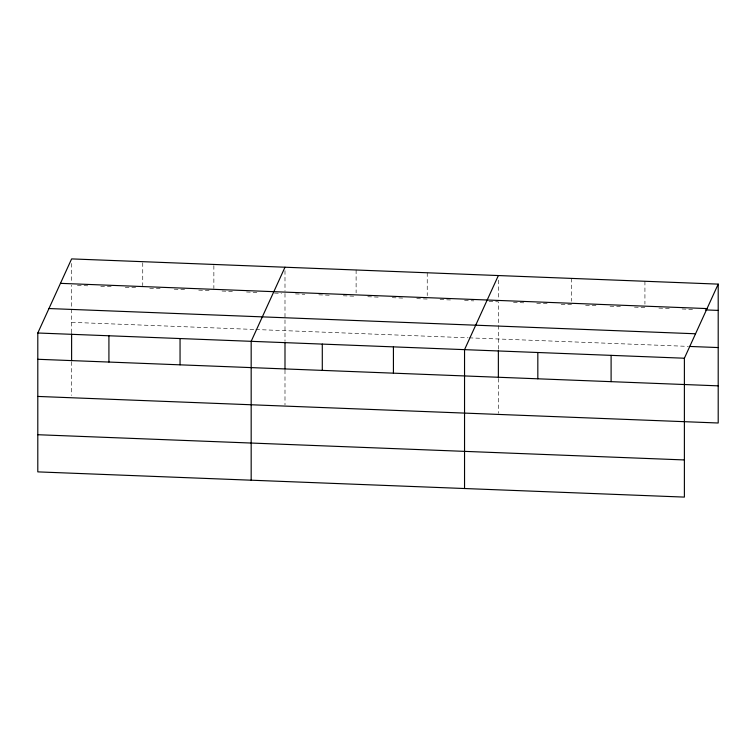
<?xml version="1.0" encoding="UTF-8"?>
<svg xmlns="http://www.w3.org/2000/svg" width="756" height="756" viewBox="0 0 756 756"><rect width="100%" height="100%" fill="white"/><g stroke="black" fill="none" stroke-linecap="round" stroke-linejoin="round"><path stroke-width="0.57" stroke-dasharray="3.78 2.83" d="M71.612 332.772L71.612 285.182M77.443 285.409L87.942 285.815M100.765 286.316L112.427 286.77M125.25 287.271L136.912 287.724M149.735 288.225L160.234 288.631M174.22 289.179L184.719 289.586M198.705 290.134L209.204 290.54M222.028 291.041L233.689 291.504M246.513 291.996L257.002 292.411M274.494 293.092L281.487 293.366M295.483 293.914L304.81 294.273M318.805 294.821L329.295 295.227M343.29 295.776L354.951 296.229M367.775 296.73L378.265 297.136M392.26 297.684L402.75 298.091M416.745 298.639L427.235 299.055M440.068 299.546L451.719 300.009M464.553 300.51L473.88 300.869M489.037 301.464L498.365 301.824L498.365 349.423M513.485 302.419L523.955 302.825M536.751 303.326L548.374 303.78M561.169 304.271L571.64 304.687M585.598 305.226L597.231 305.679M610.026 306.18L620.496 306.586M634.454 307.134L644.925 307.541M658.882 308.089L669.343 308.495M682.139 308.996L693.772 309.45M71.612 322.339L254.677 329.474M255.84 329.521L468.049 337.8M469.211 337.847L687.96 346.38M644.925 281.27L644.925 304.11M571.64 278.406L571.64 301.257M498.365 280.117L498.365 298.393M498.365 378.425L498.365 413.267M427.235 272.774L427.235 295.624M356.114 269.996L356.114 292.846M284.993 270.648L284.993 291.221M284.993 293.498L284.993 341.098M284.993 370.109L284.993 404.942M213.863 265.592L213.863 288.442M142.742 262.814L142.742 285.664M71.612 263.466L71.612 282.895M71.612 361.784L71.612 395.454"/><path stroke-width="1.13" d="M37.8 396.437L718.2 423.001L718.2 284.124L71.612 258.902L37.8 332.999L37.8 471.876L684.388 497.098L684.388 358.221L718.2 284.124M284.993 267.227L251.172 341.325L251.172 480.202M498.365 275.543L464.543 349.65L464.543 488.527M60.461 283.349L707.04 308.58M705.405 309.903L718.2 310.404M48.96 308.542L695.539 333.774M689.122 346.428L718.2 347.562M37.8 332.999L684.388 358.221M37.8 359.28L718.2 385.844M37.8 434.719L684.388 459.941M611.103 355.367L611.103 381.638M537.828 352.504L537.828 378.784M498.365 350.586L498.365 377.263M393.422 346.872L393.422 373.152M322.292 344.093L322.292 370.374M284.993 342.26L284.993 368.947M180.051 338.546L180.051 364.827M108.921 335.777L108.921 362.048M71.612 333.935L71.612 360.621"/></g></svg>
